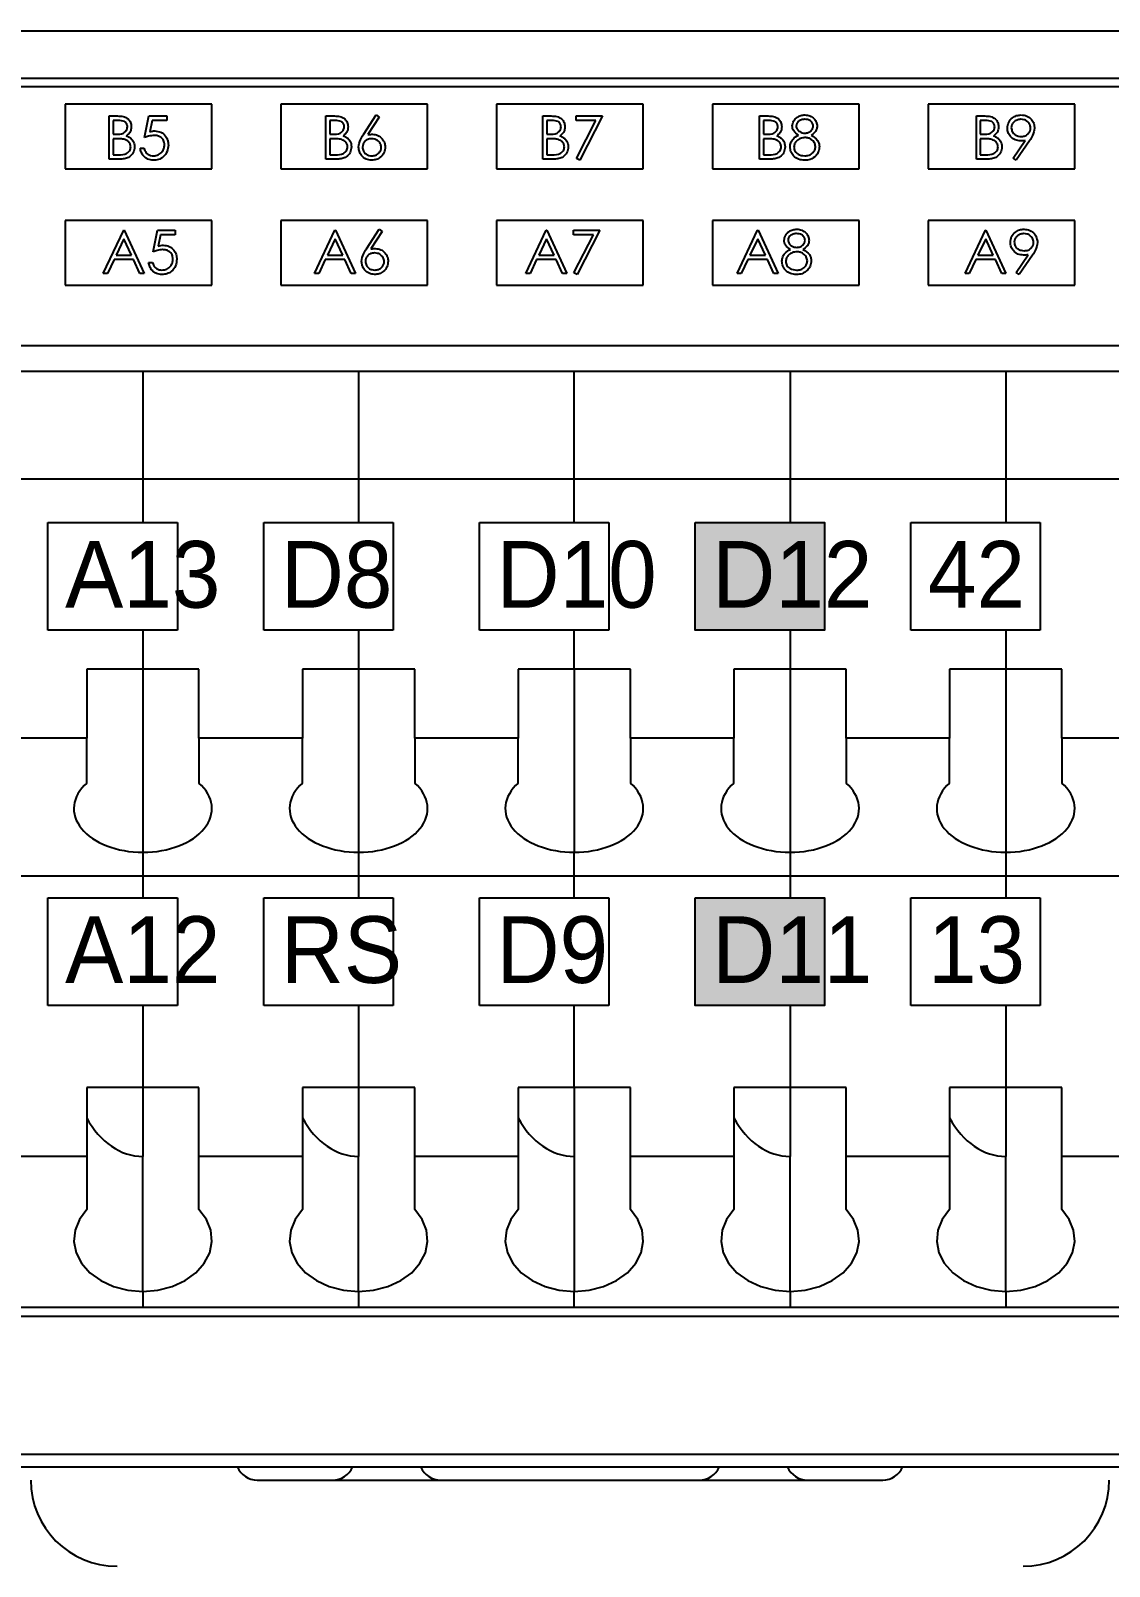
# Model space of a CAD drawing. Header units: millimetres. Extents: x 52 to 3850, y 79 to 1546.
# Drawn here: x 1369.21 to 1400.24, y 852.24 to 896.43 of the extents above; entities that cross this region are included whole.
import ezdxf

# ---------------------------------------------------------------- set-up
doc = ezdxf.new("R2010")
doc.units = ezdxf.units.MM
doc.header["$LTSCALE"] = 25
doc.layers.add('Terminal_Power', color=1, linetype='Continuous', lineweight=25)
doc.layers.add('Z_OM_OUTLINE', color=7, linetype='Continuous', lineweight=30)
doc.layers.add('Wire_io', color=3, linetype='Continuous')
doc.styles.add('STD', font='Gulim.ttf', dxfattribs={"height": 15})

msp = doc.modelspace()

# ---------------------------------------------------------------- hatches: boundary and pattern name
at = {"layer": 'Terminal_Power'}
for points in [[(1388.324, 882.283), (1392.048, 882.283), (1392.048, 879.179), (1388.324, 879.179)], [(1388.324, 871.483), (1392.048, 871.483), (1392.048, 868.379), (1388.324, 868.379)]]:
    msp.add_hatch(color=256, dxfattribs=at).paths.add_polyline_path(points)

# ---------------------------------------------------------------- linework, layer by layer
for points in [[(1388.324, 882.283), (1392.048, 882.283), (1392.048, 879.179), (1388.324, 879.179)], [(1388.324, 871.483), (1392.048, 871.483), (1392.048, 868.379), (1388.324, 868.379)]]:
    msp.add_lwpolyline(points, close=True, dxfattribs=at)
at = {"layer": 'Z_OM_OUTLINE', "color": 7, "linetype": 'Continuous', "lineweight": 25}
for p, q in [((1341.214, 896.434), (1428.234, 896.434)), ((1343.759, 895.069), (1425.69, 895.069)), ((1425.566, 894.821), (1343.883, 894.821)), ((1374.421, 894.324), (1370.2, 894.324)), ((1370.2, 894.324), (1370.2, 892.462)), ((1374.421, 892.462), (1374.421, 894.324)), ((1380.628, 894.324), (1376.407, 894.324)), ((1376.407, 894.324), (1376.407, 892.462)), ((1380.628, 892.462), (1380.628, 894.324)), ((1386.834, 894.324), (1382.614, 894.324)), ((1382.614, 894.324), (1382.614, 892.462)), ((1386.834, 892.462), (1386.834, 894.324)), ((1388.821, 894.324), (1388.821, 892.462)), ((1393.041, 894.324), (1388.821, 894.324)), ((1393.041, 892.462), (1393.041, 894.324)), ((1399.248, 894.324), (1395.028, 894.324)), ((1395.028, 894.324), (1395.028, 892.462)), ((1399.248, 892.462), (1399.248, 894.324)), ((1371.464, 892.738), (1371.464, 893.98)), ((1371.464, 893.98), (1371.707, 893.98)), ((1371.727, 893.852), (1371.576, 893.852)), ((1371.576, 893.852), (1371.576, 893.455)), ((1372.483, 893.359), (1372.61, 893.98)), ((1372.61, 893.98), (1373.12, 893.98)), ((1372.697, 893.852), (1372.63, 893.526)), ((1373.12, 893.852), (1372.697, 893.852)), ((1373.12, 893.98), (1373.12, 893.852)), ((1377.703, 893.98), (1377.945, 893.98)), ((1377.703, 892.738), (1377.703, 893.98)), ((1377.815, 893.852), (1377.815, 893.455)), ((1377.966, 893.852), (1377.815, 893.852)), ((1378.781, 893.445), (1379.151, 894.012)), ((1379.237, 893.944), (1378.909, 893.443)), ((1379.151, 894.012), (1379.237, 893.944)), ((1383.942, 893.98), (1384.184, 893.98)), ((1383.942, 892.738), (1383.942, 893.98)), ((1384.053, 893.852), (1384.053, 893.455)), ((1384.204, 893.852), (1384.053, 893.852)), ((1384.897, 893.98), (1385.661, 893.98)), ((1384.897, 893.852), (1384.897, 893.98)), ((1385.472, 893.852), (1384.897, 893.852)), ((1384.912, 892.76), (1385.472, 893.852)), ((1385.661, 893.98), (1385.008, 892.707)), ((1390.181, 893.98), (1390.423, 893.98)), ((1390.181, 892.738), (1390.181, 893.98)), ((1390.292, 893.852), (1390.292, 893.455)), ((1390.443, 893.852), (1390.292, 893.852)), ((1396.419, 893.98), (1396.661, 893.98)), ((1396.419, 892.738), (1396.419, 893.98)), ((1396.682, 893.852), (1396.531, 893.852)), ((1396.531, 893.852), (1396.531, 893.455)), ((1371.576, 893.455), (1371.651, 893.455)), ((1371.576, 893.327), (1371.576, 892.866)), ((1371.65, 893.327), (1371.576, 893.327)), ((1377.815, 893.455), (1377.889, 893.455)), ((1377.815, 893.327), (1377.815, 892.866)), ((1377.888, 893.327), (1377.815, 893.327)), ((1384.053, 893.455), (1384.128, 893.455)), ((1384.127, 893.327), (1384.053, 893.327)), ((1384.053, 893.327), (1384.053, 892.866)), ((1390.292, 893.455), (1390.367, 893.455)), ((1390.366, 893.327), (1390.292, 893.327)), ((1390.292, 893.327), (1390.292, 892.866)), ((1396.531, 893.455), (1396.606, 893.455)), ((1396.531, 893.327), (1396.531, 892.866)), ((1396.605, 893.327), (1396.531, 893.327)), ((1397.476, 892.769), (1397.821, 893.273)), ((1397.947, 893.266), (1397.565, 892.707)), ((1371.8, 892.738), (1371.464, 892.738)), ((1371.576, 892.866), (1371.734, 892.866)), ((1372.356, 893.057), (1372.467, 893.057)), ((1378.039, 892.738), (1377.703, 892.738)), ((1377.815, 892.866), (1377.973, 892.866)), ((1384.278, 892.738), (1383.942, 892.738)), ((1384.053, 892.866), (1384.212, 892.866)), ((1385.008, 892.707), (1384.912, 892.76)), ((1390.516, 892.738), (1390.181, 892.738)), ((1390.292, 892.866), (1390.451, 892.866)), ((1396.755, 892.738), (1396.419, 892.738)), ((1396.531, 892.866), (1396.689, 892.866)), ((1397.565, 892.707), (1397.476, 892.769)), ((1370.2, 892.462), (1374.421, 892.462)), ((1376.407, 892.462), (1380.628, 892.462)), ((1382.614, 892.462), (1386.834, 892.462)), ((1388.821, 892.462), (1393.041, 892.462)), ((1395.028, 892.462), (1399.248, 892.462)), ((1374.421, 890.972), (1370.2, 890.972)), ((1370.2, 890.972), (1370.2, 889.11)), ((1374.421, 889.11), (1374.421, 890.972)), ((1380.628, 890.972), (1376.407, 890.972)), ((1376.407, 890.972), (1376.407, 889.11)), ((1380.628, 889.11), (1380.628, 890.972)), ((1386.834, 890.972), (1382.614, 890.972)), ((1382.614, 890.972), (1382.614, 889.11)), ((1386.834, 889.11), (1386.834, 890.972)), ((1393.041, 890.972), (1388.821, 890.972)), ((1388.821, 890.972), (1388.821, 889.11)), ((1393.041, 889.11), (1393.041, 890.972)), ((1399.248, 890.972), (1395.028, 890.972)), ((1395.028, 890.972), (1395.028, 889.11)), ((1399.248, 889.11), (1399.248, 890.972)), ((1371.294, 889.45), (1371.883, 890.691)), ((1371.883, 890.691), (1371.899, 890.691)), ((1371.899, 890.691), (1372.472, 889.45)), ((1372.726, 890.07), (1372.854, 890.691)), ((1372.854, 890.691), (1373.363, 890.691)), ((1372.941, 890.564), (1372.874, 890.237)), ((1373.363, 890.564), (1372.941, 890.564)), ((1373.363, 890.691), (1373.363, 890.564)), ((1377.374, 889.45), (1377.962, 890.691)), ((1377.962, 890.691), (1377.978, 890.691)), ((1377.978, 890.691), (1378.551, 889.45)), ((1378.865, 890.156), (1379.236, 890.723)), ((1379.321, 890.656), (1378.993, 890.154)), ((1379.236, 890.723), (1379.321, 890.656)), ((1383.453, 889.45), (1384.042, 890.691)), ((1384.042, 890.691), (1384.058, 890.691)), ((1384.058, 890.691), (1384.631, 889.45)), ((1384.822, 890.564), (1384.822, 890.691)), ((1384.822, 890.691), (1385.586, 890.691)), ((1385.397, 890.564), (1384.822, 890.564)), ((1384.837, 889.471), (1385.397, 890.564)), ((1385.586, 890.691), (1384.933, 889.418)), ((1389.533, 889.45), (1390.122, 890.691)), ((1390.122, 890.691), (1390.137, 890.691)), ((1390.137, 890.691), (1390.71, 889.45)), ((1396.09, 889.45), (1396.679, 890.691)), ((1396.679, 890.691), (1396.694, 890.691)), ((1396.694, 890.691), (1397.267, 889.45)), ((1371.89, 890.449), (1371.665, 889.975)), ((1372.108, 889.975), (1371.89, 890.449)), ((1377.969, 890.449), (1377.744, 889.975)), ((1378.188, 889.975), (1377.969, 890.449)), ((1384.049, 890.449), (1383.824, 889.975)), ((1384.267, 889.975), (1384.049, 890.449)), ((1390.128, 890.449), (1389.903, 889.975)), ((1390.347, 889.975), (1390.128, 890.449)), ((1396.685, 890.449), (1396.46, 889.975)), ((1396.904, 889.975), (1396.685, 890.449)), ((1371.604, 889.848), (1371.416, 889.45)), ((1372.167, 889.848), (1371.604, 889.848)), ((1371.665, 889.975), (1372.108, 889.975)), ((1372.351, 889.45), (1372.167, 889.848)), ((1372.599, 889.768), (1372.71, 889.768)), ((1377.684, 889.848), (1377.495, 889.45)), ((1378.247, 889.848), (1377.684, 889.848)), ((1377.744, 889.975), (1378.188, 889.975)), ((1378.43, 889.45), (1378.247, 889.848)), ((1383.763, 889.848), (1383.575, 889.45)), ((1384.326, 889.848), (1383.763, 889.848)), ((1383.824, 889.975), (1384.267, 889.975)), ((1384.51, 889.45), (1384.326, 889.848)), ((1389.843, 889.848), (1389.654, 889.45)), ((1390.406, 889.848), (1389.843, 889.848)), ((1389.903, 889.975), (1390.347, 889.975)), ((1390.589, 889.45), (1390.406, 889.848)), ((1396.4, 889.848), (1396.211, 889.45)), ((1396.963, 889.848), (1396.4, 889.848)), ((1396.46, 889.975), (1396.904, 889.975)), ((1397.146, 889.45), (1396.963, 889.848)), ((1397.56, 889.48), (1397.906, 889.984)), ((1398.032, 889.977), (1397.649, 889.418)), ((1371.416, 889.45), (1371.294, 889.45)), ((1372.472, 889.45), (1372.351, 889.45)), ((1377.495, 889.45), (1377.374, 889.45)), ((1378.551, 889.45), (1378.43, 889.45)), ((1383.575, 889.45), (1383.453, 889.45)), ((1384.631, 889.45), (1384.51, 889.45)), ((1384.933, 889.418), (1384.837, 889.471)), ((1389.654, 889.45), (1389.533, 889.45)), ((1390.71, 889.45), (1390.589, 889.45)), ((1396.211, 889.45), (1396.09, 889.45)), ((1397.267, 889.45), (1397.146, 889.45)), ((1397.649, 889.418), (1397.56, 889.48)), ((1370.2, 889.11), (1374.421, 889.11)), ((1376.407, 889.11), (1380.628, 889.11)), ((1382.614, 889.11), (1386.834, 889.11)), ((1388.821, 889.11), (1393.041, 889.11)), ((1395.028, 889.11), (1399.248, 889.11)), ((1342.641, 887.372), (1426.807, 887.372)), ((1372.434, 886.628), (1366.227, 886.628)), ((1372.434, 886.628), (1372.434, 883.524)), ((1378.641, 886.628), (1372.434, 886.628)), ((1378.641, 886.628), (1378.641, 883.524)), ((1384.848, 886.628), (1378.641, 886.628)), ((1391.055, 886.628), (1384.848, 886.628)), ((1384.848, 883.524), (1384.848, 886.628)), ((1391.055, 886.628), (1391.055, 883.524)), ((1397.262, 886.628), (1391.055, 886.628)), ((1397.262, 886.628), (1397.262, 883.524)), ((1403.469, 886.628), (1397.262, 886.628)), ((1372.434, 883.524), (1366.227, 883.524)), ((1372.434, 883.524), (1372.434, 882.283)), ((1378.641, 883.524), (1372.434, 883.524)), ((1378.641, 883.524), (1378.641, 882.283)), ((1384.848, 883.524), (1378.641, 883.524)), ((1391.055, 883.524), (1384.848, 883.524)), ((1384.848, 882.283), (1384.848, 883.524)), ((1391.055, 883.524), (1391.055, 882.283)), ((1397.262, 883.524), (1391.055, 883.524)), ((1397.262, 883.524), (1397.262, 882.283)), ((1403.469, 883.524), (1397.262, 883.524)), ((1369.703, 882.283), (1373.427, 882.283)), ((1369.703, 879.179), (1369.703, 882.283)), ((1373.427, 882.283), (1373.427, 879.179)), ((1375.91, 879.179), (1375.91, 882.283)), ((1375.91, 882.283), (1379.634, 882.283)), ((1379.634, 882.283), (1379.634, 879.179)), ((1382.117, 879.179), (1382.117, 882.283)), ((1382.117, 882.283), (1385.841, 882.283)), ((1385.841, 882.283), (1385.841, 879.179)), ((1388.324, 882.283), (1392.048, 882.283)), ((1388.324, 879.179), (1388.324, 882.283)), ((1392.048, 882.283), (1392.048, 879.179)), ((1394.531, 879.179), (1394.531, 882.283)), ((1394.531, 882.283), (1398.255, 882.283)), ((1398.255, 882.283), (1398.255, 879.179)), ((1373.427, 879.179), (1369.703, 879.179)), ((1372.434, 879.179), (1372.434, 878.062)), ((1379.634, 879.179), (1375.91, 879.179)), ((1378.641, 879.179), (1378.641, 878.062)), ((1385.841, 879.179), (1382.117, 879.179)), ((1384.848, 878.062), (1384.848, 879.179)), ((1392.048, 879.179), (1388.324, 879.179)), ((1391.055, 879.179), (1391.055, 878.062)), ((1398.255, 879.179), (1394.531, 879.179)), ((1397.262, 879.179), (1397.262, 878.062)), ((1372.434, 878.062), (1370.821, 878.062)), ((1370.821, 878.062), (1370.821, 876.076)), ((1372.434, 878.062), (1372.434, 872.79)), ((1374.048, 878.062), (1372.434, 878.062)), ((1374.048, 876.076), (1374.048, 878.062)), ((1378.641, 878.062), (1377.027, 878.062)), ((1377.027, 878.062), (1377.027, 876.076)), ((1378.641, 878.062), (1378.641, 872.79)), ((1380.255, 878.062), (1378.641, 878.062)), ((1380.255, 876.076), (1380.255, 878.062)), ((1384.848, 878.062), (1383.234, 878.062)), ((1383.234, 878.062), (1383.234, 876.076)), ((1386.462, 878.062), (1384.848, 878.062)), ((1384.848, 878.062), (1384.848, 872.79)), ((1386.462, 876.076), (1386.462, 878.062)), ((1391.055, 878.062), (1389.441, 878.062)), ((1389.441, 878.062), (1389.441, 876.076)), ((1391.055, 878.062), (1391.055, 872.79)), ((1392.669, 878.062), (1391.055, 878.062)), ((1392.669, 876.076), (1392.669, 878.062)), ((1397.262, 878.062), (1395.648, 878.062)), ((1395.648, 878.062), (1395.648, 876.076)), ((1397.262, 878.062), (1397.262, 872.79)), ((1398.876, 878.062), (1397.262, 878.062)), ((1398.876, 876.076), (1398.876, 878.062)), ((1370.821, 876.076), (1367.841, 876.076)), ((1370.821, 874.783), (1370.821, 876.076)), ((1377.027, 876.076), (1374.048, 876.076)), ((1374.048, 876.076), (1374.048, 874.783)), ((1377.027, 874.783), (1377.027, 876.076)), ((1383.234, 876.076), (1380.255, 876.076)), ((1380.255, 876.076), (1380.255, 874.783)), ((1383.234, 874.783), (1383.234, 876.076)), ((1389.441, 876.076), (1386.462, 876.076)), ((1386.462, 876.076), (1386.462, 874.783)), ((1389.441, 874.783), (1389.441, 876.076)), ((1395.648, 876.076), (1392.669, 876.076)), ((1392.669, 876.076), (1392.669, 874.783)), ((1395.648, 874.783), (1395.648, 876.076)), ((1401.855, 876.076), (1398.876, 876.076)), ((1398.876, 876.076), (1398.876, 874.783)), ((1372.434, 872.79), (1372.434, 872.103)), ((1378.641, 872.79), (1378.641, 872.103)), ((1384.848, 872.103), (1384.848, 872.79)), ((1391.055, 872.79), (1391.055, 872.103)), ((1397.262, 872.79), (1397.262, 872.103)), ((1372.434, 872.103), (1366.227, 872.103)), ((1372.434, 872.103), (1372.434, 871.483)), ((1378.641, 872.103), (1372.434, 872.103)), ((1378.641, 872.103), (1378.641, 871.483)), ((1384.848, 872.103), (1378.641, 872.103)), ((1391.055, 872.103), (1384.848, 872.103)), ((1384.848, 871.483), (1384.848, 872.103)), ((1391.055, 872.103), (1391.055, 871.483)), ((1397.262, 872.103), (1391.055, 872.103)), ((1397.262, 872.103), (1397.262, 871.483)), ((1403.469, 872.103), (1397.262, 872.103)), ((1369.703, 868.379), (1369.703, 871.483)), ((1369.703, 871.483), (1373.427, 871.483)), ((1373.427, 871.483), (1373.427, 868.379)), ((1375.91, 868.379), (1375.91, 871.483)), ((1375.91, 871.483), (1379.634, 871.483)), ((1379.634, 871.483), (1379.634, 868.379)), ((1382.117, 871.483), (1385.841, 871.483)), ((1382.117, 868.379), (1382.117, 871.483)), ((1385.841, 871.483), (1385.841, 868.379)), ((1388.324, 871.483), (1392.048, 871.483)), ((1388.324, 868.379), (1388.324, 871.483)), ((1392.048, 871.483), (1392.048, 868.379)), ((1394.531, 871.483), (1398.255, 871.483)), ((1394.531, 868.379), (1394.531, 871.483)), ((1398.255, 871.483), (1398.255, 868.379)), ((1373.427, 868.379), (1369.703, 868.379)), ((1372.434, 868.379), (1372.434, 866.021)), ((1379.634, 868.379), (1375.91, 868.379)), ((1378.641, 868.379), (1378.641, 866.021)), ((1385.841, 868.379), (1382.117, 868.379)), ((1384.848, 866.021), (1384.848, 868.379)), ((1392.048, 868.379), (1388.324, 868.379)), ((1391.055, 868.379), (1391.055, 866.021)), ((1398.255, 868.379), (1394.531, 868.379)), ((1397.262, 868.379), (1397.262, 866.021)), ((1372.434, 866.021), (1370.821, 866.021)), ((1370.821, 866.021), (1370.821, 864.035)), ((1374.048, 866.021), (1372.434, 866.021)), ((1372.434, 866.021), (1372.434, 864.037)), ((1374.048, 864.035), (1374.048, 866.021)), ((1377.027, 866.021), (1377.027, 864.035)), ((1378.641, 866.021), (1377.027, 866.021)), ((1380.255, 866.021), (1378.641, 866.021)), ((1378.641, 866.021), (1378.641, 864.037)), ((1380.255, 864.035), (1380.255, 866.021)), ((1384.848, 866.021), (1383.234, 866.021)), ((1383.234, 866.021), (1383.234, 864.035)), ((1386.462, 866.021), (1384.848, 866.021)), ((1384.848, 866.021), (1384.848, 864.037)), ((1386.462, 864.035), (1386.462, 866.021)), ((1391.055, 866.021), (1389.441, 866.021)), ((1389.441, 866.021), (1389.441, 864.035)), ((1392.669, 866.021), (1391.055, 866.021)), ((1391.055, 866.021), (1391.055, 864.037)), ((1392.669, 864.035), (1392.669, 866.021)), ((1397.262, 866.021), (1395.648, 866.021)), ((1395.648, 866.021), (1395.648, 864.035)), ((1398.876, 866.021), (1397.262, 866.021)), ((1397.262, 866.021), (1397.262, 864.037)), ((1398.876, 864.035), (1398.876, 866.021)), ((1370.821, 864.035), (1367.841, 864.035)), ((1370.821, 864.035), (1370.821, 862.508)), ((1372.434, 860.154), (1372.434, 864.037)), ((1374.048, 862.508), (1374.048, 864.035)), ((1377.027, 864.035), (1374.048, 864.035)), ((1377.027, 864.035), (1377.027, 862.508)), ((1378.641, 860.154), (1378.641, 864.037)), ((1383.234, 864.035), (1380.255, 864.035)), ((1380.255, 862.508), (1380.255, 864.035)), ((1383.234, 864.035), (1383.234, 862.508)), ((1384.848, 864.037), (1384.848, 860.154)), ((1386.462, 862.508), (1386.462, 864.035)), ((1389.441, 864.035), (1386.462, 864.035)), ((1389.441, 864.035), (1389.441, 862.508)), ((1391.055, 860.154), (1391.055, 864.037)), ((1395.648, 864.035), (1392.669, 864.035)), ((1392.669, 862.508), (1392.669, 864.035)), ((1395.648, 864.035), (1395.648, 862.508)), ((1397.262, 860.154), (1397.262, 864.037)), ((1398.876, 862.508), (1398.876, 864.035)), ((1401.855, 864.035), (1398.876, 864.035)), ((1372.434, 860.154), (1372.434, 859.69)), ((1378.641, 860.154), (1378.641, 859.69)), ((1384.848, 859.69), (1384.848, 860.154)), ((1391.055, 860.154), (1391.055, 859.69)), ((1397.262, 860.154), (1397.262, 859.69)), ((1372.434, 859.69), (1366.227, 859.69)), ((1378.641, 859.69), (1372.434, 859.69)), ((1384.848, 859.69), (1378.641, 859.69)), ((1391.055, 859.69), (1384.848, 859.69)), ((1397.262, 859.69), (1391.055, 859.69)), ((1403.469, 859.69), (1397.262, 859.69)), ((1342.517, 859.441), (1426.931, 859.441)), ((1342.517, 855.469), (1426.931, 855.469)), ((1426.931, 855.097), (1342.517, 855.097)), ((1375.724, 854.724), (1393.724, 854.724))]:
    msp.add_line(p, q, dxfattribs=at)
at = {"layer": 'Z_OM_OUTLINE', "color": 7, "linetype": 'Continuous', "lineweight": 25, "flags": 128}
for points in [[(1370.821, 862.508), (1370.607, 862.224), (1370.482, 861.913), (1370.449, 861.588), (1370.512, 861.266), (1370.667, 860.962), (1370.907, 860.691), (1371.22, 860.465), (1371.591, 860.295), (1372.002, 860.19), (1372.434, 860.154)], [(1372.434, 860.154), (1372.866, 860.19), (1373.278, 860.295), (1373.649, 860.465), (1373.962, 860.691), (1374.201, 860.962), (1374.356, 861.266), (1374.419, 861.588), (1374.387, 861.913), (1374.261, 862.224), (1374.048, 862.508)], [(1377.027, 862.508), (1376.814, 862.224), (1376.688, 861.913), (1376.656, 861.588), (1376.719, 861.266), (1376.874, 860.962), (1377.114, 860.691), (1377.427, 860.465), (1377.798, 860.295), (1378.209, 860.19), (1378.641, 860.154)], [(1378.641, 860.154), (1379.073, 860.19), (1379.485, 860.295), (1379.856, 860.465), (1380.169, 860.691), (1380.408, 860.962), (1380.563, 861.266), (1380.626, 861.588), (1380.594, 861.913), (1380.468, 862.224), (1380.255, 862.508)], [(1383.234, 862.508), (1383.021, 862.224), (1382.895, 861.913), (1382.863, 861.588), (1382.926, 861.266), (1383.081, 860.962), (1383.321, 860.691), (1383.634, 860.465), (1384.005, 860.295), (1384.416, 860.19), (1384.848, 860.154)], [(1384.848, 860.154), (1385.28, 860.19), (1385.692, 860.295), (1386.063, 860.465), (1386.376, 860.691), (1386.615, 860.962), (1386.77, 861.266), (1386.833, 861.588), (1386.801, 861.913), (1386.675, 862.224), (1386.462, 862.508)], [(1389.441, 862.508), (1389.228, 862.224), (1389.102, 861.913), (1389.07, 861.588), (1389.133, 861.266), (1389.288, 860.962), (1389.528, 860.691), (1389.84, 860.465), (1390.212, 860.295), (1390.623, 860.19), (1391.055, 860.154)], [(1391.055, 860.154), (1391.487, 860.19), (1391.899, 860.295), (1392.27, 860.465), (1392.582, 860.691), (1392.822, 860.962), (1392.977, 861.266), (1393.04, 861.588), (1393.008, 861.913), (1392.882, 862.224), (1392.669, 862.508)], [(1395.648, 862.508), (1395.435, 862.224), (1395.309, 861.913), (1395.277, 861.588), (1395.34, 861.266), (1395.495, 860.962), (1395.735, 860.691), (1396.047, 860.465), (1396.418, 860.295), (1396.83, 860.19), (1397.262, 860.154)], [(1397.262, 860.154), (1397.694, 860.19), (1398.105, 860.295), (1398.477, 860.465), (1398.789, 860.691), (1399.029, 860.962), (1399.184, 861.266), (1399.247, 861.588), (1399.215, 861.913), (1399.089, 862.224), (1398.876, 862.508)]]:
    msp.add_lwpolyline(points, dxfattribs=at)
at = {"layer": 'Z_OM_OUTLINE', "color": 7, "linetype": 'Continuous', "lineweight": 25}
for centre, radius, start, end in [((1371.69, 854.724), 2.483, 180, 270), ((1375.724, 855.345), 0.621, 203.5782, 270), ((1377.897, 855.345), 0.621, 270, 336.4218), ((1381, 855.345), 0.621, 203.5782, 270), ((1388.448, 855.345), 0.621, 270, 336.4218), ((1391.552, 855.345), 0.621, 203.5782, 270), ((1393.724, 855.345), 0.621, 270, 336.4218), ((1397.759, 854.724), 2.483, 270, 0)]:
    msp.add_arc(centre, radius, start, end, dxfattribs=at)
for centre, major_axis, ratio, start_param, end_param in [((1372.434, 874.049), (1.986, 0), 0.633962, 2.519224, 4.712389), ((1372.434, 874.049), (1.986, 0), 0.633962, 4.712389, 6.905554), ((1378.641, 874.049), (1.986, 0), 0.633962, 2.519224, 4.712389), ((1378.641, 874.049), (1.986, 0), 0.633962, 4.712389, 6.905554), ((1384.848, 874.049), (1.986, 0), 0.633962, 2.519224, 4.712389), ((1384.848, 874.049), (1.986, 0), 0.633962, 4.712389, 6.905554), ((1391.055, 874.049), (1.986, 0), 0.633962, 2.519224, 4.712389), ((1391.055, 874.049), (1.986, 0), 0.633962, 4.712389, 6.905554), ((1397.262, 874.049), (1.986, 0), 0.633962, 2.519224, 4.712389), ((1397.262, 874.049), (1.986, 0), 0.633962, 4.712389, 6.905554), ((1372.434, 866.691), (0, -2.653), 0.748588, 5.334757, 6.283185), ((1378.641, 866.691), (0, -2.653), 0.748588, 5.334757, 6.283185), ((1384.848, 866.691), (0, -2.653), 0.748588, 5.334757, 6.283185), ((1391.055, 866.691), (0, -2.653), 0.748588, 5.334757, 6.283185), ((1397.262, 866.691), (0, -2.653), 0.748588, 5.334757, 6.283185)]:
    msp.add_ellipse(centre, major_axis=major_axis, ratio=ratio, start_param=start_param, end_param=end_param, dxfattribs=at)
for points, knots in [([(1371.651, 893.455), (1371.729, 893.455), (1371.826, 893.455), (1371.922, 893.518), (1371.96, 893.561), (1371.985, 893.613), (1371.988, 893.651), (1371.99, 893.67)], [0, 0, 0, 0, 0.498609, 0.624009, 0.749402, 0.874737, 1, 1, 1, 1]), ([(1371.707, 893.98), (1371.76, 893.979), (1371.866, 893.976), (1372.006, 893.913), (1372.087, 893.797), (1372.096, 893.714), (1372.101, 893.672)], [0, 0, 0, 0, 0.281317, 0.559921, 0.779934, 1, 1, 1, 1]), ([(1371.99, 893.67), (1371.986, 893.701), (1371.981, 893.746), (1371.941, 893.794), (1371.867, 893.847), (1371.789, 893.85), (1371.727, 893.852)], [0, 0, 0, 0, 0.249285, 0.374925, 0.500645, 1, 1, 1, 1]), ([(1372.101, 893.672), (1372.099, 893.643), (1372.095, 893.584), (1372.054, 893.485), (1371.994, 893.437), (1371.958, 893.408)], [0, 0, 0, 0, 0.280867, 0.561528, 1, 1, 1, 1]), ([(1377.889, 893.455), (1377.967, 893.455), (1378.065, 893.455), (1378.161, 893.518), (1378.198, 893.561), (1378.224, 893.613), (1378.227, 893.651), (1378.228, 893.67)], [0, 0, 0, 0, 0.498607, 0.624009, 0.749402, 0.874737, 1, 1, 1, 1]), ([(1377.945, 893.98), (1377.998, 893.979), (1378.104, 893.976), (1378.244, 893.913), (1378.326, 893.797), (1378.335, 893.714), (1378.34, 893.672)], [0, 0, 0, 0, 0.281317, 0.559921, 0.779934, 1, 1, 1, 1]), ([(1378.228, 893.67), (1378.225, 893.701), (1378.219, 893.746), (1378.18, 893.794), (1378.106, 893.847), (1378.028, 893.85), (1377.966, 893.852)], [0, 0, 0, 0, 0.249286, 0.374925, 0.500646, 1, 1, 1, 1]), ([(1378.34, 893.672), (1378.338, 893.643), (1378.333, 893.584), (1378.292, 893.485), (1378.233, 893.437), (1378.196, 893.408)], [0, 0, 0, 0, 0.280866, 0.561527, 1, 1, 1, 1]), ([(1384.128, 893.455), (1384.206, 893.455), (1384.304, 893.455), (1384.4, 893.518), (1384.437, 893.561), (1384.462, 893.613), (1384.466, 893.651), (1384.467, 893.67)], [0, 0, 0, 0, 0.498608, 0.624009, 0.749402, 0.874737, 1, 1, 1, 1]), ([(1384.184, 893.98), (1384.237, 893.979), (1384.343, 893.976), (1384.483, 893.913), (1384.564, 893.797), (1384.574, 893.714), (1384.578, 893.672)], [0, 0, 0, 0, 0.281317, 0.559921, 0.779934, 1, 1, 1, 1]), ([(1384.467, 893.67), (1384.463, 893.701), (1384.458, 893.746), (1384.419, 893.794), (1384.345, 893.847), (1384.267, 893.85), (1384.204, 893.852)], [0, 0, 0, 0, 0.249286, 0.374925, 0.500645, 1, 1, 1, 1]), ([(1384.578, 893.672), (1384.576, 893.643), (1384.572, 893.584), (1384.531, 893.485), (1384.471, 893.437), (1384.435, 893.408)], [0, 0, 0, 0, 0.280867, 0.561527, 1, 1, 1, 1]), ([(1390.367, 893.455), (1390.445, 893.455), (1390.542, 893.455), (1390.638, 893.518), (1390.676, 893.561), (1390.701, 893.613), (1390.704, 893.651), (1390.706, 893.67)], [0, 0, 0, 0, 0.498608, 0.62401, 0.749402, 0.874737, 1, 1, 1, 1]), ([(1390.423, 893.98), (1390.476, 893.979), (1390.582, 893.976), (1390.722, 893.913), (1390.803, 893.797), (1390.813, 893.714), (1390.817, 893.672)], [0, 0, 0, 0, 0.281317, 0.559922, 0.779934, 1, 1, 1, 1]), ([(1390.706, 893.67), (1390.702, 893.701), (1390.697, 893.746), (1390.657, 893.794), (1390.583, 893.847), (1390.505, 893.85), (1390.443, 893.852)], [0, 0, 0, 0, 0.249286, 0.374925, 0.500646, 1, 1, 1, 1]), ([(1390.817, 893.672), (1390.815, 893.643), (1390.811, 893.584), (1390.77, 893.485), (1390.71, 893.437), (1390.674, 893.408)], [0, 0, 0, 0, 0.280866, 0.561527, 1, 1, 1, 1]), ([(1391.12, 893.693), (1391.128, 893.743), (1391.146, 893.842), (1391.248, 893.945), (1391.365, 894.002), (1391.444, 894.008), (1391.483, 894.012)], [0, 0, 0, 0, 0.278805, 0.558457, 0.77916, 1, 1, 1, 1]), ([(1391.301, 893.43), (1391.248, 893.465), (1391.173, 893.515), (1391.126, 893.619), (1391.122, 893.668), (1391.12, 893.693)], [0, 0, 0, 0, 0.557752, 0.778932, 1, 1, 1, 1]), ([(1391.477, 893.884), (1391.445, 893.882), (1391.379, 893.878), (1391.299, 893.832), (1391.241, 893.768), (1391.234, 893.717), (1391.231, 893.691)], [0, 0, 0, 0, 0.28065, 0.560565, 0.780619, 1, 1, 1, 1]), ([(1391.231, 893.691), (1391.238, 893.658), (1391.252, 893.592), (1391.326, 893.53), (1391.403, 893.492), (1391.455, 893.488), (1391.482, 893.486)], [0, 0, 0, 0, 0.27772, 0.558224, 0.779071, 1, 1, 1, 1]), ([(1391.724, 893.694), (1391.718, 893.726), (1391.704, 893.79), (1391.613, 893.872), (1391.529, 893.88), (1391.477, 893.884)], [0, 0, 0, 0, 0.278971, 0.559919, 1, 1, 1, 1]), ([(1391.482, 893.486), (1391.515, 893.49), (1391.58, 893.497), (1391.66, 893.547), (1391.712, 893.617), (1391.72, 893.668), (1391.724, 893.694)], [0, 0, 0, 0, 0.280237, 0.560146, 0.780435, 1, 1, 1, 1]), ([(1391.483, 894.012), (1391.533, 894.006), (1391.632, 893.995), (1391.748, 893.913), (1391.821, 893.806), (1391.831, 893.728), (1391.836, 893.69)], [0, 0, 0, 0, 0.279929, 0.559623, 0.779947, 1, 1, 1, 1]), ([(1391.836, 893.69), (1391.833, 893.659), (1391.827, 893.597), (1391.768, 893.499), (1391.701, 893.456), (1391.659, 893.43)], [0, 0, 0, 0, 0.280161, 0.560245, 1, 1, 1, 1]), ([(1396.606, 893.455), (1396.683, 893.455), (1396.781, 893.455), (1396.877, 893.518), (1396.915, 893.561), (1396.94, 893.613), (1396.943, 893.651), (1396.944, 893.67)], [0, 0, 0, 0, 0.498606, 0.624008, 0.749402, 0.874737, 1, 1, 1, 1]), ([(1396.661, 893.98), (1396.715, 893.979), (1396.82, 893.976), (1396.96, 893.913), (1397.042, 893.797), (1397.051, 893.714), (1397.056, 893.672)], [0, 0, 0, 0, 0.281317, 0.559921, 0.779934, 1, 1, 1, 1]), ([(1396.944, 893.67), (1396.941, 893.701), (1396.935, 893.746), (1396.896, 893.794), (1396.822, 893.847), (1396.744, 893.85), (1396.682, 893.852)], [0, 0, 0, 0, 0.249286, 0.374924, 0.500645, 1, 1, 1, 1]), ([(1397.056, 893.672), (1397.054, 893.643), (1397.05, 893.584), (1397.009, 893.485), (1396.949, 893.437), (1396.912, 893.408)], [0, 0, 0, 0, 0.280867, 0.561528, 1, 1, 1, 1]), ([(1397.311, 893.631), (1397.317, 893.689), (1397.331, 893.803), (1397.441, 893.928), (1397.571, 893.999), (1397.661, 894.007), (1397.706, 894.012)], [0, 0, 0, 0, 0.279539, 0.558852, 0.779452, 1, 1, 1, 1]), ([(1397.691, 893.264), (1397.635, 893.27), (1397.525, 893.281), (1397.4, 893.379), (1397.322, 893.501), (1397.314, 893.588), (1397.311, 893.631)], [0, 0, 0, 0, 0.279815, 0.55949, 0.779635, 1, 1, 1, 1]), ([(1397.7, 893.884), (1397.661, 893.881), (1397.584, 893.873), (1397.493, 893.81), (1397.432, 893.729), (1397.425, 893.668), (1397.422, 893.638)], [0, 0, 0, 0, 0.280093, 0.560011, 0.780131, 1, 1, 1, 1]), ([(1397.422, 893.638), (1397.428, 893.598), (1397.441, 893.519), (1397.526, 893.441), (1397.618, 893.397), (1397.68, 893.393), (1397.711, 893.391)], [0, 0, 0, 0, 0.278473, 0.558424, 0.779098, 1, 1, 1, 1]), ([(1397.979, 893.638), (1397.973, 893.676), (1397.962, 893.754), (1397.881, 893.832), (1397.791, 893.878), (1397.73, 893.882), (1397.7, 893.884)], [0, 0, 0, 0, 0.278721, 0.558568, 0.779172, 1, 1, 1, 1]), ([(1397.706, 894.012), (1397.762, 894.005), (1397.875, 893.992), (1398.003, 893.89), (1398.077, 893.763), (1398.086, 893.674), (1398.09, 893.63)], [0, 0, 0, 0, 0.279729, 0.559164, 0.779611, 1, 1, 1, 1]), ([(1397.711, 893.391), (1397.75, 893.394), (1397.826, 893.4), (1397.916, 893.464), (1397.97, 893.548), (1397.976, 893.608), (1397.979, 893.638)], [0, 0, 0, 0, 0.28032, 0.559531, 0.779752, 1, 1, 1, 1]), ([(1398.09, 893.63), (1398.078, 893.557), (1398.055, 893.425), (1397.98, 893.314), (1397.947, 893.266)], [0, 0, 0, 0, 0.558189, 1, 1, 1, 1]), ([(1371.882, 893.313), (1371.839, 893.318), (1371.762, 893.328), (1371.684, 893.327), (1371.65, 893.327)], [0, 0, 0, 0, 0.559734, 1, 1, 1, 1]), ([(1372.085, 893.091), (1372.081, 893.121), (1372.074, 893.182), (1372.002, 893.271), (1371.927, 893.297), (1371.882, 893.313)], [0, 0, 0, 0, 0.279944, 0.560429, 1, 1, 1, 1]), ([(1371.958, 893.408), (1371.995, 893.393), (1372.069, 893.363), (1372.147, 893.28), (1372.19, 893.185), (1372.194, 893.122), (1372.196, 893.091)], [0, 0, 0, 0, 0.280384, 0.559606, 0.779765, 1, 1, 1, 1]), ([(1372.756, 893.423), (1372.704, 893.417), (1372.61, 893.408), (1372.522, 893.374), (1372.483, 893.359)], [0, 0, 0, 0, 0.559417, 1, 1, 1, 1]), ([(1372.63, 893.526), (1372.657, 893.533), (1372.705, 893.547), (1372.755, 893.549), (1372.777, 893.55)], [0, 0, 0, 0, 0.560065, 1, 1, 1, 1]), ([(1373.167, 893.144), (1373.16, 893.08), (1373.146, 892.951), (1373.034, 892.801), (1372.886, 892.718), (1372.785, 892.71), (1372.734, 892.707)], [0, 0, 0, 0, 0.279864, 0.559271, 0.779423, 1, 1, 1, 1]), ([(1372.741, 892.834), (1372.787, 892.839), (1372.88, 892.85), (1372.984, 892.935), (1373.047, 893.039), (1373.053, 893.112), (1373.056, 893.149)], [0, 0, 0, 0, 0.279615, 0.559357, 0.779559, 1, 1, 1, 1]), ([(1373.056, 893.149), (1373.051, 893.192), (1373.042, 893.278), (1372.958, 893.371), (1372.857, 893.417), (1372.79, 893.421), (1372.756, 893.423)], [0, 0, 0, 0, 0.279539, 0.558616, 0.779045, 1, 1, 1, 1]), ([(1372.777, 893.55), (1372.836, 893.544), (1372.955, 893.531), (1373.085, 893.419), (1373.158, 893.284), (1373.164, 893.191), (1373.167, 893.144)], [0, 0, 0, 0, 0.279688, 0.559025, 0.779292, 1, 1, 1, 1]), ([(1378.121, 893.313), (1378.077, 893.318), (1378, 893.328), (1377.923, 893.327), (1377.888, 893.327)], [0, 0, 0, 0, 0.559735, 1, 1, 1, 1]), ([(1378.324, 893.091), (1378.32, 893.121), (1378.313, 893.182), (1378.241, 893.271), (1378.166, 893.297), (1378.121, 893.313)], [0, 0, 0, 0, 0.279943, 0.560428, 1, 1, 1, 1]), ([(1378.196, 893.408), (1378.233, 893.393), (1378.308, 893.363), (1378.386, 893.28), (1378.428, 893.185), (1378.433, 893.122), (1378.435, 893.091)], [0, 0, 0, 0, 0.280383, 0.559605, 0.779765, 1, 1, 1, 1]), ([(1378.642, 893.085), (1378.654, 893.157), (1378.676, 893.287), (1378.749, 893.397), (1378.781, 893.445)], [0, 0, 0, 0, 0.558274, 1, 1, 1, 1]), ([(1379.014, 893.327), (1378.977, 893.324), (1378.901, 893.318), (1378.814, 893.252), (1378.762, 893.169), (1378.756, 893.11), (1378.754, 893.08)], [0, 0, 0, 0, 0.280128, 0.559515, 0.779719, 1, 1, 1, 1]), ([(1378.909, 893.443), (1378.933, 893.446), (1378.976, 893.453), (1379.019, 893.454), (1379.038, 893.455)], [0, 0, 0, 0, 0.559909, 1, 1, 1, 1]), ([(1379.295, 893.08), (1379.289, 893.119), (1379.277, 893.197), (1379.196, 893.275), (1379.106, 893.321), (1379.045, 893.325), (1379.014, 893.327)], [0, 0, 0, 0, 0.278753, 0.558605, 0.779148, 1, 1, 1, 1]), ([(1379.038, 893.455), (1379.092, 893.448), (1379.201, 893.436), (1379.322, 893.336), (1379.395, 893.215), (1379.402, 893.13), (1379.406, 893.087)], [0, 0, 0, 0, 0.279639, 0.559326, 0.779527, 1, 1, 1, 1]), ([(1384.359, 893.313), (1384.316, 893.318), (1384.239, 893.328), (1384.161, 893.327), (1384.127, 893.327)], [0, 0, 0, 0, 0.559734, 1, 1, 1, 1]), ([(1384.563, 893.091), (1384.559, 893.121), (1384.551, 893.182), (1384.48, 893.271), (1384.405, 893.297), (1384.359, 893.313)], [0, 0, 0, 0, 0.279943, 0.560428, 1, 1, 1, 1]), ([(1384.435, 893.408), (1384.472, 893.393), (1384.546, 893.363), (1384.625, 893.28), (1384.667, 893.185), (1384.672, 893.122), (1384.674, 893.091)], [0, 0, 0, 0, 0.280383, 0.559605, 0.779765, 1, 1, 1, 1]), ([(1390.598, 893.313), (1390.555, 893.318), (1390.478, 893.328), (1390.4, 893.327), (1390.366, 893.327)], [0, 0, 0, 0, 0.559735, 1, 1, 1, 1]), ([(1390.801, 893.091), (1390.798, 893.121), (1390.79, 893.182), (1390.718, 893.271), (1390.644, 893.297), (1390.598, 893.313)], [0, 0, 0, 0, 0.279943, 0.560429, 1, 1, 1, 1]), ([(1390.674, 893.408), (1390.711, 893.393), (1390.785, 893.363), (1390.863, 893.28), (1390.906, 893.185), (1390.91, 893.122), (1390.913, 893.091)], [0, 0, 0, 0, 0.280383, 0.559605, 0.779765, 1, 1, 1, 1]), ([(1391.056, 893.09), (1391.06, 893.131), (1391.068, 893.214), (1391.151, 893.343), (1391.244, 893.397), (1391.301, 893.43)], [0, 0, 0, 0, 0.279987, 0.559901, 1, 1, 1, 1]), ([(1391.484, 893.359), (1391.441, 893.355), (1391.354, 893.348), (1391.251, 893.278), (1391.18, 893.189), (1391.171, 893.12), (1391.167, 893.086)], [0, 0, 0, 0, 0.280283, 0.560137, 0.780298, 1, 1, 1, 1]), ([(1391.788, 893.098), (1391.781, 893.139), (1391.766, 893.222), (1391.678, 893.304), (1391.582, 893.352), (1391.517, 893.357), (1391.484, 893.359)], [0, 0, 0, 0, 0.278304, 0.55851, 0.779146, 1, 1, 1, 1]), ([(1391.659, 893.43), (1391.73, 893.387), (1391.828, 893.328), (1391.892, 893.195), (1391.897, 893.132), (1391.899, 893.1)], [0, 0, 0, 0, 0.558272, 0.779089, 1, 1, 1, 1]), ([(1396.837, 893.313), (1396.794, 893.318), (1396.716, 893.328), (1396.639, 893.327), (1396.605, 893.327)], [0, 0, 0, 0, 0.559731, 1, 1, 1, 1]), ([(1397.04, 893.091), (1397.036, 893.121), (1397.029, 893.182), (1396.957, 893.271), (1396.882, 893.297), (1396.837, 893.313)], [0, 0, 0, 0, 0.279943, 0.560428, 1, 1, 1, 1]), ([(1396.912, 893.408), (1396.95, 893.393), (1397.024, 893.363), (1397.102, 893.28), (1397.145, 893.185), (1397.149, 893.122), (1397.151, 893.091)], [0, 0, 0, 0, 0.280382, 0.559605, 0.779764, 1, 1, 1, 1]), ([(1397.821, 893.273), (1397.797, 893.27), (1397.754, 893.265), (1397.71, 893.264), (1397.691, 893.264)], [0, 0, 0, 0, 0.559945, 1, 1, 1, 1]), ([(1371.734, 892.866), (1371.816, 892.866), (1371.937, 892.866), (1372.044, 892.961), (1372.08, 893.032), (1372.083, 893.071), (1372.085, 893.091)], [0, 0, 0, 0, 0.499361, 0.748735, 0.874399, 1, 1, 1, 1]), ([(1372.196, 893.091), (1372.189, 893.035), (1372.174, 892.924), (1372.063, 892.806), (1371.931, 892.746), (1371.844, 892.741), (1371.8, 892.738)], [0, 0, 0, 0, 0.279141, 0.558655, 0.77906, 1, 1, 1, 1]), ([(1372.734, 892.707), (1372.681, 892.712), (1372.575, 892.723), (1372.454, 892.818), (1372.38, 892.934), (1372.364, 893.016), (1372.356, 893.057)], [0, 0, 0, 0, 0.279623, 0.559019, 0.77938, 1, 1, 1, 1]), ([(1372.467, 893.057), (1372.477, 893.022), (1372.496, 892.952), (1372.572, 892.881), (1372.656, 892.841), (1372.713, 892.836), (1372.741, 892.834)], [0, 0, 0, 0, 0.280049, 0.559166, 0.779581, 1, 1, 1, 1]), ([(1377.973, 892.866), (1378.054, 892.866), (1378.176, 892.866), (1378.283, 892.961), (1378.319, 893.032), (1378.322, 893.071), (1378.324, 893.091)], [0, 0, 0, 0, 0.49936, 0.748736, 0.874399, 1, 1, 1, 1]), ([(1378.435, 893.091), (1378.428, 893.035), (1378.413, 892.924), (1378.301, 892.806), (1378.17, 892.746), (1378.083, 892.741), (1378.039, 892.738)], [0, 0, 0, 0, 0.279141, 0.558653, 0.779059, 1, 1, 1, 1]), ([(1379.018, 892.707), (1378.963, 892.713), (1378.852, 892.727), (1378.726, 892.827), (1378.655, 892.954), (1378.646, 893.041), (1378.642, 893.085)], [0, 0, 0, 0, 0.279669, 0.559085, 0.779557, 1, 1, 1, 1]), ([(1378.754, 893.08), (1378.759, 893.042), (1378.77, 892.966), (1378.847, 892.887), (1378.934, 892.841), (1378.994, 892.836), (1379.024, 892.834)], [0, 0, 0, 0, 0.279059, 0.558821, 0.779304, 1, 1, 1, 1]), ([(1379.406, 893.087), (1379.4, 893.03), (1379.387, 892.916), (1379.281, 892.791), (1379.152, 892.719), (1379.063, 892.711), (1379.018, 892.707)], [0, 0, 0, 0, 0.279632, 0.55896, 0.779478, 1, 1, 1, 1]), ([(1379.024, 892.834), (1379.062, 892.838), (1379.138, 892.845), (1379.227, 892.909), (1379.285, 892.99), (1379.291, 893.05), (1379.295, 893.08)], [0, 0, 0, 0, 0.280018, 0.559853, 0.779987, 1, 1, 1, 1]), ([(1384.212, 892.866), (1384.293, 892.866), (1384.415, 892.866), (1384.522, 892.961), (1384.557, 893.032), (1384.561, 893.071), (1384.563, 893.091)], [0, 0, 0, 0, 0.49936, 0.748736, 0.874399, 1, 1, 1, 1]), ([(1384.674, 893.091), (1384.667, 893.035), (1384.652, 892.924), (1384.54, 892.806), (1384.409, 892.746), (1384.321, 892.741), (1384.278, 892.738)], [0, 0, 0, 0, 0.279141, 0.558654, 0.779059, 1, 1, 1, 1]), ([(1390.451, 892.866), (1390.532, 892.866), (1390.653, 892.866), (1390.76, 892.961), (1390.796, 893.032), (1390.8, 893.071), (1390.801, 893.091)], [0, 0, 0, 0, 0.49936, 0.748736, 0.874399, 1, 1, 1, 1]), ([(1390.913, 893.091), (1390.905, 893.035), (1390.891, 892.924), (1390.779, 892.806), (1390.647, 892.746), (1390.56, 892.741), (1390.516, 892.738)], [0, 0, 0, 0, 0.279141, 0.558653, 0.779059, 1, 1, 1, 1]), ([(1391.476, 892.707), (1391.416, 892.71), (1391.296, 892.718), (1391.156, 892.819), (1391.072, 892.95), (1391.061, 893.043), (1391.056, 893.09)], [0, 0, 0, 0, 0.280545, 0.559269, 0.779816, 1, 1, 1, 1]), ([(1391.167, 893.086), (1391.174, 893.045), (1391.188, 892.962), (1391.303, 892.852), (1391.411, 892.841), (1391.477, 892.834)], [0, 0, 0, 0, 0.279833, 0.560198, 1, 1, 1, 1]), ([(1391.805, 892.843), (1391.752, 892.797), (1391.656, 892.716), (1391.531, 892.709), (1391.476, 892.707)], [0, 0, 0, 0, 0.557757, 1, 1, 1, 1]), ([(1391.477, 892.834), (1391.52, 892.837), (1391.605, 892.843), (1391.708, 892.908), (1391.776, 892.997), (1391.784, 893.064), (1391.788, 893.098)], [0, 0, 0, 0, 0.280602, 0.559962, 0.78018, 1, 1, 1, 1]), ([(1391.899, 893.1), (1391.894, 893.047), (1391.885, 892.953), (1391.83, 892.876), (1391.805, 892.843)], [0, 0, 0, 0, 0.559347, 1, 1, 1, 1]), ([(1396.689, 892.866), (1396.77, 892.866), (1396.892, 892.866), (1396.999, 892.961), (1397.035, 893.032), (1397.038, 893.071), (1397.04, 893.091)], [0, 0, 0, 0, 0.499359, 0.748736, 0.874399, 1, 1, 1, 1]), ([(1397.151, 893.091), (1397.144, 893.035), (1397.129, 892.924), (1397.018, 892.806), (1396.886, 892.746), (1396.799, 892.741), (1396.755, 892.738)], [0, 0, 0, 0, 0.279141, 0.558653, 0.779058, 1, 1, 1, 1]), ([(1390.885, 890.404), (1390.894, 890.454), (1390.912, 890.554), (1391.014, 890.657), (1391.131, 890.713), (1391.21, 890.72), (1391.249, 890.723)], [0, 0, 0, 0, 0.278806, 0.558457, 0.779159, 1, 1, 1, 1]), ([(1391.243, 890.596), (1391.21, 890.593), (1391.145, 890.589), (1391.065, 890.543), (1391.007, 890.479), (1391, 890.428), (1390.997, 890.403)], [0, 0, 0, 0, 0.280651, 0.560565, 0.78062, 1, 1, 1, 1]), ([(1391.49, 890.405), (1391.484, 890.437), (1391.47, 890.501), (1391.379, 890.583), (1391.294, 890.591), (1391.243, 890.596)], [0, 0, 0, 0, 0.278973, 0.55992, 1, 1, 1, 1]), ([(1391.249, 890.723), (1391.299, 890.717), (1391.398, 890.707), (1391.514, 890.625), (1391.587, 890.517), (1391.597, 890.44), (1391.602, 890.401)], [0, 0, 0, 0, 0.27993, 0.559623, 0.779946, 1, 1, 1, 1]), ([(1397.395, 890.343), (1397.402, 890.4), (1397.415, 890.515), (1397.525, 890.639), (1397.655, 890.71), (1397.745, 890.719), (1397.79, 890.723)], [0, 0, 0, 0, 0.279538, 0.55885, 0.779452, 1, 1, 1, 1]), ([(1397.784, 890.596), (1397.745, 890.592), (1397.668, 890.584), (1397.577, 890.522), (1397.516, 890.44), (1397.509, 890.379), (1397.506, 890.349)], [0, 0, 0, 0, 0.28009, 0.56001, 0.78013, 1, 1, 1, 1]), ([(1398.063, 890.349), (1398.057, 890.388), (1398.046, 890.465), (1397.965, 890.544), (1397.876, 890.589), (1397.815, 890.593), (1397.784, 890.596)], [0, 0, 0, 0, 0.278723, 0.558568, 0.77917, 1, 1, 1, 1]), ([(1397.79, 890.723), (1397.846, 890.716), (1397.959, 890.703), (1398.087, 890.602), (1398.161, 890.474), (1398.17, 890.386), (1398.175, 890.341)], [0, 0, 0, 0, 0.279729, 0.559163, 0.779612, 1, 1, 1, 1]), ([(1373, 890.134), (1372.947, 890.129), (1372.853, 890.119), (1372.765, 890.085), (1372.726, 890.07)], [0, 0, 0, 0, 0.559415, 1, 1, 1, 1]), ([(1372.874, 890.237), (1372.901, 890.245), (1372.949, 890.258), (1372.998, 890.26), (1373.02, 890.261)], [0, 0, 0, 0, 0.56007, 1, 1, 1, 1]), ([(1373.299, 889.86), (1373.295, 889.903), (1373.285, 889.989), (1373.202, 890.082), (1373.101, 890.128), (1373.033, 890.132), (1373, 890.134)], [0, 0, 0, 0, 0.279538, 0.558617, 0.779047, 1, 1, 1, 1]), ([(1373.02, 890.261), (1373.079, 890.255), (1373.198, 890.242), (1373.329, 890.131), (1373.401, 889.995), (1373.407, 889.902), (1373.411, 889.855)], [0, 0, 0, 0, 0.27969, 0.559026, 0.779292, 1, 1, 1, 1]), ([(1378.726, 889.796), (1378.738, 889.868), (1378.76, 889.999), (1378.833, 890.108), (1378.865, 890.156)], [0, 0, 0, 0, 0.558273, 1, 1, 1, 1]), ([(1378.993, 890.154), (1379.017, 890.158), (1379.06, 890.164), (1379.103, 890.165), (1379.122, 890.166)], [0, 0, 0, 0, 0.559911, 1, 1, 1, 1]), ([(1379.122, 890.166), (1379.176, 890.16), (1379.285, 890.147), (1379.406, 890.048), (1379.479, 889.926), (1379.487, 889.841), (1379.49, 889.798)], [0, 0, 0, 0, 0.279638, 0.559326, 0.779527, 1, 1, 1, 1]), ([(1390.822, 889.801), (1390.826, 889.843), (1390.834, 889.925), (1390.917, 890.054), (1391.01, 890.108), (1391.067, 890.141)], [0, 0, 0, 0, 0.279987, 0.559901, 1, 1, 1, 1]), ([(1391.067, 890.141), (1391.013, 890.177), (1390.939, 890.226), (1390.892, 890.33), (1390.888, 890.38), (1390.885, 890.404)], [0, 0, 0, 0, 0.557752, 0.778932, 1, 1, 1, 1]), ([(1391.25, 890.07), (1391.207, 890.067), (1391.119, 890.059), (1391.017, 889.99), (1390.946, 889.9), (1390.937, 889.832), (1390.933, 889.797)], [0, 0, 0, 0, 0.280283, 0.560137, 0.780298, 1, 1, 1, 1]), ([(1390.997, 890.403), (1391.004, 890.37), (1391.018, 890.304), (1391.091, 890.241), (1391.169, 890.203), (1391.221, 890.2), (1391.248, 890.198)], [0, 0, 0, 0, 0.27772, 0.558224, 0.779071, 1, 1, 1, 1]), ([(1391.248, 890.198), (1391.28, 890.201), (1391.346, 890.208), (1391.426, 890.259), (1391.478, 890.328), (1391.486, 890.379), (1391.49, 890.405)], [0, 0, 0, 0, 0.280237, 0.560145, 0.780436, 1, 1, 1, 1]), ([(1391.554, 889.809), (1391.547, 889.85), (1391.532, 889.933), (1391.444, 890.015), (1391.348, 890.063), (1391.283, 890.068), (1391.25, 890.07)], [0, 0, 0, 0, 0.278302, 0.558509, 0.779146, 1, 1, 1, 1]), ([(1391.602, 890.401), (1391.599, 890.37), (1391.593, 890.308), (1391.534, 890.21), (1391.467, 890.167), (1391.425, 890.141)], [0, 0, 0, 0, 0.280159, 0.560243, 1, 1, 1, 1]), ([(1391.425, 890.141), (1391.496, 890.099), (1391.594, 890.039), (1391.658, 889.906), (1391.663, 889.843), (1391.665, 889.811)], [0, 0, 0, 0, 0.558271, 0.779088, 1, 1, 1, 1]), ([(1397.775, 889.975), (1397.72, 889.981), (1397.609, 889.993), (1397.484, 890.091), (1397.406, 890.212), (1397.399, 890.299), (1397.395, 890.343)], [0, 0, 0, 0, 0.279815, 0.559488, 0.779635, 1, 1, 1, 1]), ([(1397.506, 890.349), (1397.512, 890.309), (1397.525, 890.23), (1397.61, 890.152), (1397.702, 890.109), (1397.764, 890.104), (1397.796, 890.102)], [0, 0, 0, 0, 0.278472, 0.558422, 0.779096, 1, 1, 1, 1]), ([(1397.796, 890.102), (1397.834, 890.105), (1397.91, 890.111), (1398, 890.175), (1398.055, 890.259), (1398.06, 890.319), (1398.063, 890.349)], [0, 0, 0, 0, 0.280318, 0.55953, 0.779754, 1, 1, 1, 1]), ([(1398.175, 890.341), (1398.162, 890.268), (1398.14, 890.136), (1398.065, 890.026), (1398.032, 889.977)], [0, 0, 0, 0, 0.558189, 1, 1, 1, 1]), ([(1372.978, 889.418), (1372.924, 889.423), (1372.818, 889.434), (1372.698, 889.529), (1372.623, 889.645), (1372.607, 889.727), (1372.599, 889.768)], [0, 0, 0, 0, 0.279625, 0.55902, 0.779381, 1, 1, 1, 1]), ([(1372.71, 889.768), (1372.72, 889.733), (1372.739, 889.663), (1372.815, 889.592), (1372.899, 889.552), (1372.956, 889.548), (1372.984, 889.545)], [0, 0, 0, 0, 0.280051, 0.559166, 0.779584, 1, 1, 1, 1]), ([(1373.411, 889.855), (1373.403, 889.791), (1373.389, 889.662), (1373.277, 889.512), (1373.13, 889.429), (1373.028, 889.422), (1372.978, 889.418)], [0, 0, 0, 0, 0.279864, 0.559271, 0.779423, 1, 1, 1, 1]), ([(1372.984, 889.545), (1373.031, 889.551), (1373.124, 889.562), (1373.227, 889.646), (1373.29, 889.75), (1373.296, 889.823), (1373.299, 889.86)], [0, 0, 0, 0, 0.279617, 0.559357, 0.77956, 1, 1, 1, 1]), ([(1379.102, 889.418), (1379.047, 889.425), (1378.936, 889.438), (1378.81, 889.539), (1378.739, 889.665), (1378.731, 889.752), (1378.726, 889.796)], [0, 0, 0, 0, 0.279669, 0.559085, 0.779557, 1, 1, 1, 1]), ([(1379.099, 890.039), (1379.061, 890.035), (1378.985, 890.029), (1378.898, 889.963), (1378.846, 889.88), (1378.84, 889.821), (1378.838, 889.791)], [0, 0, 0, 0, 0.280127, 0.559514, 0.779719, 1, 1, 1, 1]), ([(1378.838, 889.791), (1378.843, 889.753), (1378.854, 889.677), (1378.931, 889.598), (1379.018, 889.552), (1379.078, 889.547), (1379.108, 889.545)], [0, 0, 0, 0, 0.279059, 0.558821, 0.779304, 1, 1, 1, 1]), ([(1379.379, 889.791), (1379.373, 889.83), (1379.362, 889.908), (1379.28, 889.987), (1379.19, 890.032), (1379.129, 890.036), (1379.099, 890.039)], [0, 0, 0, 0, 0.278754, 0.558605, 0.779147, 1, 1, 1, 1]), ([(1379.49, 889.798), (1379.484, 889.741), (1379.471, 889.628), (1379.365, 889.502), (1379.236, 889.43), (1379.147, 889.422), (1379.102, 889.418)], [0, 0, 0, 0, 0.279632, 0.55896, 0.779479, 1, 1, 1, 1]), ([(1379.108, 889.545), (1379.146, 889.549), (1379.223, 889.557), (1379.311, 889.62), (1379.369, 889.701), (1379.376, 889.761), (1379.379, 889.791)], [0, 0, 0, 0, 0.280018, 0.559852, 0.779986, 1, 1, 1, 1]), ([(1391.242, 889.418), (1391.182, 889.422), (1391.062, 889.429), (1390.922, 889.53), (1390.838, 889.661), (1390.827, 889.754), (1390.822, 889.801)], [0, 0, 0, 0, 0.280545, 0.559269, 0.779815, 1, 1, 1, 1]), ([(1390.933, 889.797), (1390.94, 889.756), (1390.954, 889.673), (1391.069, 889.564), (1391.177, 889.552), (1391.243, 889.545)], [0, 0, 0, 0, 0.279833, 0.560198, 1, 1, 1, 1]), ([(1391.243, 889.545), (1391.286, 889.548), (1391.371, 889.554), (1391.474, 889.619), (1391.542, 889.709), (1391.55, 889.776), (1391.554, 889.809)], [0, 0, 0, 0, 0.280602, 0.559962, 0.78018, 1, 1, 1, 1]), ([(1391.665, 889.811), (1391.66, 889.758), (1391.651, 889.664), (1391.596, 889.588), (1391.571, 889.554)], [0, 0, 0, 0, 0.559346, 1, 1, 1, 1]), ([(1397.906, 889.984), (1397.881, 889.981), (1397.838, 889.976), (1397.794, 889.975), (1397.775, 889.975)], [0, 0, 0, 0, 0.559948, 1, 1, 1, 1]), ([(1391.571, 889.554), (1391.518, 889.509), (1391.422, 889.427), (1391.297, 889.421), (1391.242, 889.418)], [0, 0, 0, 0, 0.557757, 1, 1, 1, 1])]:
    msp.add_open_spline(points, degree=3, knots=knots, dxfattribs=at)

# ---------------------------------------------------------------- texts
at = {"layer": 'Wire_io', "char_height": 1.92, "attachment_point": 1, "style": 'STD'}
for s, insert in [('A13', (1370.196, 881.749)), ('D8', (1376.403, 881.749)), ('D10', (1382.61, 881.749)), ('D12', (1388.817, 881.749)), ('42', (1395.023, 881.749)), ('A12', (1370.196, 870.949)), ('RS', (1376.403, 870.949)), ('D9', (1382.61, 870.949)), ('D11', (1388.817, 870.949)), ('13', (1395.023, 870.949))]:
    msp.add_mtext_dynamic_manual_height_columns(s, width=6.4, gutter_width=9.6, heights=[0], dxfattribs=dict(at, insert=insert))

doc.saveas('drawing.dxf')
